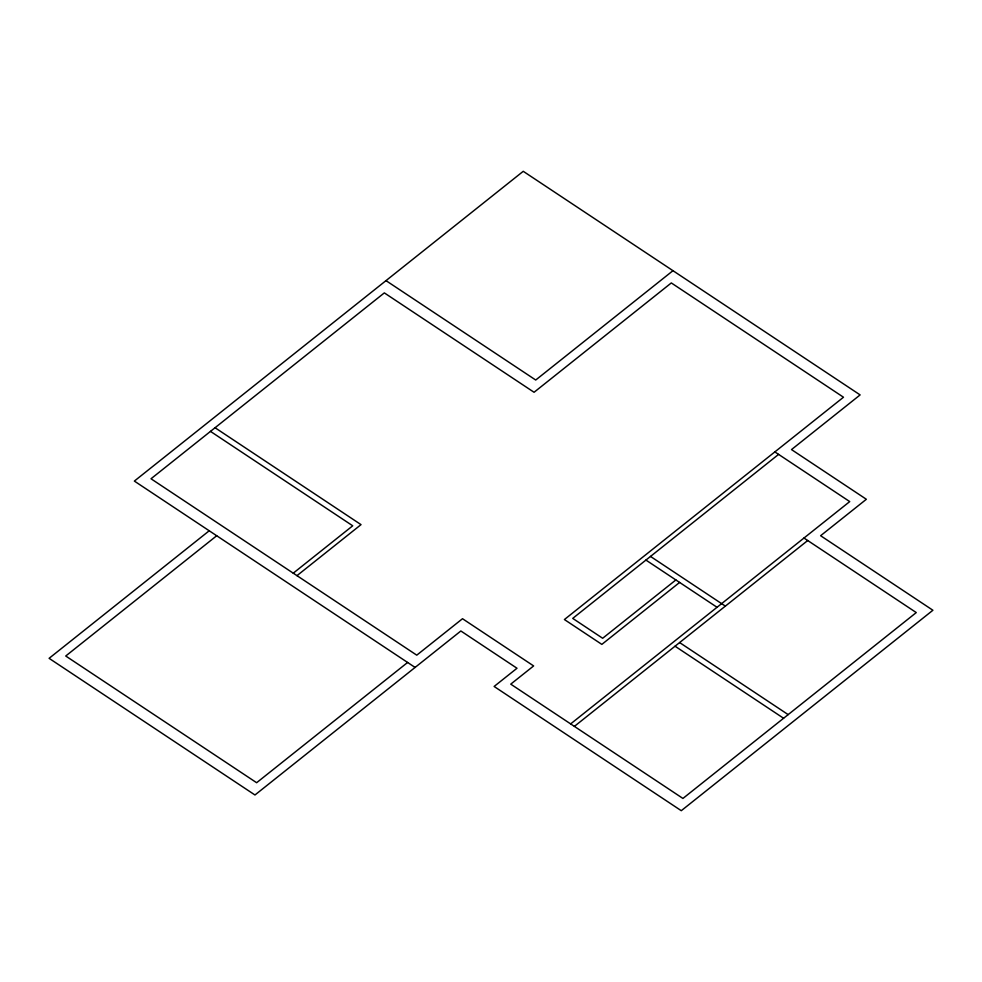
<?xml version="1.0" encoding="UTF-8"?>
<svg xmlns="http://www.w3.org/2000/svg" width="982" height="982" viewBox="0 0 982 982"><rect width="100%" height="100%" fill="white"/><g stroke="black" fill="none" stroke-linecap="round" stroke-linejoin="round"><path stroke-width="1.47" d="M209.227 530.771L49.1 658.333L254.964 794.978L460.853 630.984L516.998 668.251L494.118 686.467L681.275 810.69L932.9 610.252L820.608 535.718L866.357 499.273L791.504 449.584L860.122 394.911L523.246 171.31L134.362 481.082L415.091 667.429M216.715 535.742L65.733 656.013L256.633 782.715L407.616 662.457M293.237 573.181L352.722 525.8L210.479 431.38M672.977 270.688L535.718 380.022L386 280.643M296.981 575.661L361.032 524.634L215.058 427.735M778.603 454.384L572.727 618.39L602.666 638.263L675.874 579.945M679.618 582.436L601.843 644.388L564.404 619.544L843.489 397.231L671.307 282.939L534.061 392.272L384.33 292.894L151.007 478.762L416.761 655.166L462.51 618.721L533.631 665.931L510.75 684.147L682.932 798.44L916.267 612.572L803.976 538.038M570.64 723.906L849.725 501.593L774.859 451.904M574.384 726.385L807.72 540.517M650.501 556.426L725.367 606.115M645.923 560.071L717.044 607.281M679.618 642.559L788.165 714.614M675.039 646.205L783.587 718.259"/></g></svg>
